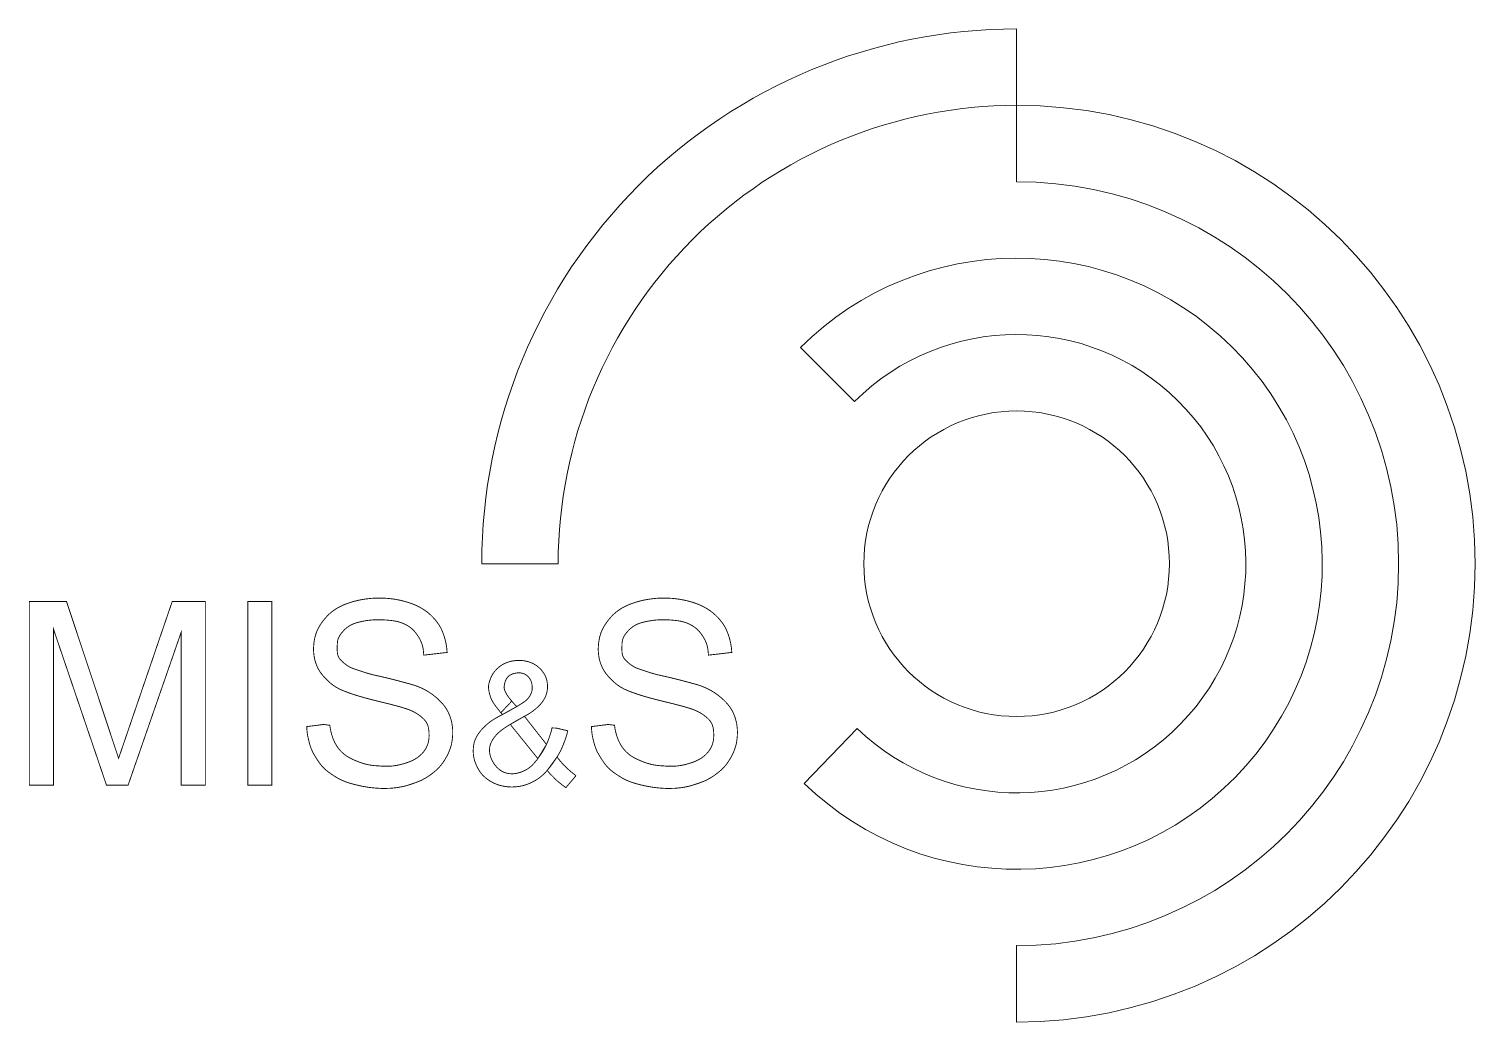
# Model space of a CAD drawing. Header units: millimetres. Extents: x -202 to 94, y -94 to 109.
import ezdxf

# ---------------------------------------------------------------- set-up
doc = ezdxf.new("R2010")
doc.units = ezdxf.units.MM
doc.linetypes.add('K5LT32770', pattern=[0])
doc.linetypes.add('K5LT32771', pattern=[0])
doc.layers.add('LOGO', color=1, linetype='Continuous', true_color=0xff0000)

msp = doc.modelspace()

# ---------------------------------------------------------------- linework, layer by layer
at = {"layer": 'LOGO', "color": 1, "linetype": 'K5LT32771', "lineweight": 18, "true_color": 0xff0000}
for points in [[(-93.75, 0, -0.414214), (0, 93.75), (0, 109.38, 0.414214), (-109.37, 0)], [(0, -78.12, 1), (0, 78.12), (0, 93.75, -1), (0, -93.75)], [(-43.44, -44.94, 2.385638), (-44.19, 44.19), (-33.15, 33.15, -2.385638), (-32.58, -33.7)]]:
    msp.add_lwpolyline(points, format="xyb", close=True, dxfattribs=at)
at = {"layer": 'LOGO', "color": 1, "linetype": 'K5LT32770', "true_color": 0xff0000, "const_width": 0.18}
for points in [[(-170.83, -13.97), (-181.7, -45.29), (-186.12, -45.29), (-196.97, -13.35), (-196.97, -45.29), (-201.89, -45.29), (-201.89, -7.71), (-194.3, -7.71), (-183.64, -39.8), (-172.67, -7.71), (-165.91, -7.71), (-165.91, -45.29), (-170.83, -45.29)], [(-157.21, -7.72), (-152.29, -7.72), (-152.29, -45.3), (-157.21, -45.3)], [(-121.24, -18.7), (-121.27, -18.35), (-121.3, -18.01), (-121.33, -17.67), (-121.38, -17.33), (-121.45, -16.99), (-121.54, -16.66), (-121.64, -16.33), (-121.77, -16.01), (-121.91, -15.7), (-122.06, -15.39), (-122.23, -15.09), (-122.42, -14.8), (-122.61, -14.51), (-122.82, -14.23), (-123.03, -13.97), (-123.26, -13.71), (-123.5, -13.46), (-123.76, -13.23), (-124.03, -13.02), (-124.31, -12.82), (-124.6, -12.64), (-124.91, -12.47), (-125.22, -12.32), (-125.54, -12.18), (-125.86, -12.06), (-126.19, -11.95), (-126.53, -11.86), (-126.86, -11.78), (-127.2, -11.72), (-127.54, -11.66), (-127.88, -11.62), (-128.22, -11.58), (-128.57, -11.55), (-128.91, -11.52), (-129.25, -11.5), (-129.6, -11.49), (-129.94, -11.47), (-130.28, -11.47), (-130.63, -11.47), (-130.97, -11.47), (-131.31, -11.48), (-131.66, -11.5), (-132, -11.53), (-132.34, -11.56), (-132.68, -11.6), (-133.02, -11.65), (-133.36, -11.71), (-133.7, -11.77), (-134.04, -11.84), (-134.37, -11.92), (-134.71, -12), (-135.04, -12.1), (-135.37, -12.21), (-135.69, -12.33), (-136, -12.47), (-136.3, -12.63), (-136.59, -12.81), (-136.87, -13.01), (-137.14, -13.23), (-137.4, -13.46), (-137.64, -13.71), (-137.87, -13.97), (-138.1, -14.24), (-138.3, -14.52), (-138.49, -14.81), (-138.65, -15.12), (-138.77, -15.44), (-138.85, -15.77), (-138.89, -16.11), (-138.92, -16.45), (-138.93, -16.8), (-138.94, -17.15), (-138.94, -17.49), (-138.93, -17.83), (-138.91, -18.18), (-138.85, -18.52), (-138.76, -18.85), (-138.62, -19.16), (-138.43, -19.45), (-138.2, -19.71), (-137.96, -19.96), (-137.7, -20.2), (-137.43, -20.42), (-137.16, -20.63), (-136.88, -20.83), (-136.59, -21.01), (-136.29, -21.18), (-135.98, -21.32), (-135.66, -21.45), (-135.34, -21.56), (-135.01, -21.67), (-134.68, -21.78), (-134.36, -21.89), (-134.03, -22), (-133.7, -22.11), (-133.38, -22.21), (-133.05, -22.32), (-132.72, -22.42), (-132.4, -22.51), (-132.06, -22.6), (-131.73, -22.69), (-131.4, -22.77), (-131.06, -22.84), (-130.73, -22.92), (-130.39, -22.99), (-130.05, -23.07), (-129.72, -23.14), (-129.39, -23.22), (-129.05, -23.3), (-128.72, -23.38), (-128.38, -23.46), (-128.05, -23.54), (-127.72, -23.63), (-127.38, -23.71), (-127.05, -23.8), (-126.72, -23.88), (-126.39, -23.97), (-126.05, -24.06), (-125.72, -24.15), (-125.39, -24.24), (-125.06, -24.33), (-124.73, -24.42), (-124.39, -24.51), (-124.06, -24.6), (-123.73, -24.69), (-123.41, -24.79), (-123.08, -24.9), (-122.75, -25.01), (-122.43, -25.13), (-122.11, -25.26), (-121.8, -25.4), (-121.48, -25.54), (-121.18, -25.69), (-120.87, -25.85), (-120.57, -26.02), (-120.28, -26.2), (-119.99, -26.39), (-119.71, -26.58), (-119.43, -26.78), (-119.16, -26.99), (-118.89, -27.21), (-118.62, -27.43), (-118.37, -27.66), (-118.11, -27.9), (-117.87, -28.14), (-117.63, -28.38), (-117.4, -28.64), (-117.18, -28.9), (-116.97, -29.18), (-116.77, -29.46), (-116.58, -29.75), (-116.41, -30.05), (-116.25, -30.35), (-116.11, -30.66), (-115.97, -30.98), (-115.85, -31.3), (-115.74, -31.63), (-115.65, -31.96), (-115.56, -32.29), (-115.49, -32.63), (-115.43, -32.97), (-115.39, -33.31), (-115.35, -33.65), (-115.33, -34), (-115.32, -34.34), (-115.32, -34.68), (-115.33, -35.03), (-115.35, -35.37), (-115.38, -35.72), (-115.42, -36.06), (-115.47, -36.4), (-115.53, -36.74), (-115.61, -37.07), (-115.7, -37.4), (-115.8, -37.73), (-115.92, -38.05), (-116.04, -38.37), (-116.18, -38.69), (-116.33, -39), (-116.48, -39.31), (-116.65, -39.61), (-116.82, -39.91), (-117, -40.2), (-117.19, -40.49), (-117.38, -40.77), (-117.59, -41.05), (-117.81, -41.32), (-118.03, -41.57), (-118.27, -41.82), (-118.51, -42.07), (-118.77, -42.3), (-119.03, -42.53), (-119.29, -42.74), (-119.56, -42.95), (-119.84, -43.16), (-120.12, -43.35), (-120.41, -43.55), (-120.7, -43.73), (-121, -43.91), (-121.3, -44.07), (-121.6, -44.23), (-121.91, -44.38), (-122.23, -44.52), (-122.55, -44.64), (-122.87, -44.76), (-123.19, -44.88), (-123.52, -44.99), (-123.84, -45.1), (-124.17, -45.21), (-124.5, -45.31), (-124.83, -45.41), (-125.16, -45.49), (-125.49, -45.57), (-125.83, -45.64), (-126.17, -45.7), (-126.51, -45.76), (-126.85, -45.81), (-127.19, -45.85), (-127.54, -45.89), (-127.88, -45.92), (-128.23, -45.94), (-128.58, -45.95), (-128.93, -45.96), (-129.27, -45.97), (-129.62, -45.96), (-129.97, -45.96), (-130.32, -45.94), (-130.67, -45.92), (-131.02, -45.9), (-131.37, -45.87), (-131.72, -45.83), (-132.06, -45.79), (-132.41, -45.75), (-132.76, -45.7), (-133.1, -45.64), (-133.44, -45.58), (-133.79, -45.52), (-134.13, -45.45), (-134.46, -45.38), (-134.8, -45.3), (-135.14, -45.22), (-135.47, -45.14), (-135.8, -45.05), (-136.13, -44.96), (-136.46, -44.86), (-136.79, -44.76), (-137.11, -44.64), (-137.44, -44.52), (-137.75, -44.39), (-138.07, -44.25), (-138.37, -44.1), (-138.68, -43.94), (-138.98, -43.77), (-139.27, -43.59), (-139.56, -43.41), (-139.85, -43.22), (-140.14, -43.03), (-140.42, -42.83), (-140.7, -42.63), (-140.98, -42.42), (-141.24, -42.21), (-141.5, -41.98), (-141.74, -41.74), (-141.98, -41.49), (-142.2, -41.23), (-142.41, -40.96), (-142.62, -40.68), (-142.81, -40.4), (-143, -40.11), (-143.19, -39.82), (-143.37, -39.52), (-143.55, -39.23), (-143.73, -38.93), (-143.89, -38.63), (-144.04, -38.32), (-144.18, -38.01), (-144.31, -37.69), (-144.42, -37.37), (-144.53, -37.04), (-144.62, -36.71), (-144.71, -36.37), (-144.79, -36.04), (-144.87, -35.71), (-144.94, -35.37), (-145.01, -35.03), (-145.06, -34.69), (-145.1, -34.35), (-145.13, -34.01), (-145.15, -33.67), (-145.17, -33.32), (-141.73, -32.88), (-140.44, -33.04), (-140.4, -33.39), (-140.35, -33.72), (-140.28, -34.06), (-140.21, -34.4), (-140.13, -34.73), (-140.03, -35.06), (-139.92, -35.39), (-139.81, -35.71), (-139.68, -36.03), (-139.54, -36.35), (-139.39, -36.65), (-139.22, -36.96), (-139.05, -37.25), (-138.86, -37.54), (-138.65, -37.82), (-138.43, -38.08), (-138.2, -38.34), (-137.96, -38.58), (-137.7, -38.81), (-137.43, -39.03), (-137.16, -39.24), (-136.87, -39.43), (-136.58, -39.6), (-136.28, -39.77), (-135.97, -39.92), (-135.66, -40.07), (-135.34, -40.21), (-135.02, -40.34), (-134.7, -40.47), (-134.38, -40.6), (-134.06, -40.71), (-133.73, -40.82), (-133.4, -40.92), (-133.07, -41.01), (-132.74, -41.09), (-132.4, -41.15), (-132.06, -41.21), (-131.72, -41.25), (-131.38, -41.29), (-131.04, -41.32), (-130.69, -41.34), (-130.35, -41.36), (-130, -41.39), (-129.66, -41.4), (-129.31, -41.42), (-128.97, -41.43), (-128.63, -41.43), (-128.28, -41.42), (-127.94, -41.4), (-127.6, -41.37), (-127.26, -41.32), (-126.92, -41.27), (-126.58, -41.21), (-126.25, -41.14), (-125.91, -41.06), (-125.58, -40.97), (-125.24, -40.88), (-124.91, -40.77), (-124.59, -40.67), (-124.26, -40.55), (-123.94, -40.42), (-123.63, -40.28), (-123.32, -40.12), (-123.02, -39.96), (-122.73, -39.78), (-122.44, -39.58), (-122.17, -39.37), (-121.91, -39.15), (-121.66, -38.91), (-121.42, -38.65), (-121.2, -38.38), (-121, -38.1), (-120.82, -37.81), (-120.66, -37.5), (-120.52, -37.18), (-120.4, -36.86), (-120.31, -36.53), (-120.24, -36.2), (-120.19, -35.86), (-120.16, -35.51), (-120.15, -35.17), (-120.16, -34.82), (-120.17, -34.47), (-120.2, -34.12), (-120.24, -33.77), (-120.31, -33.43), (-120.41, -33.1), (-120.53, -32.78), (-120.69, -32.48), (-120.88, -32.2), (-121.1, -31.93), (-121.34, -31.68), (-121.6, -31.45), (-121.86, -31.23), (-122.14, -31.01), (-122.42, -30.82), (-122.71, -30.63), (-123.01, -30.45), (-123.31, -30.29), (-123.62, -30.14), (-123.93, -30), (-124.25, -29.87), (-124.57, -29.75), (-124.89, -29.64), (-125.22, -29.54), (-125.55, -29.44), (-125.88, -29.34), (-126.21, -29.24), (-126.55, -29.15), (-126.88, -29.06), (-127.21, -28.97), (-127.54, -28.88), (-127.88, -28.8), (-128.21, -28.71), (-128.54, -28.63), (-128.88, -28.55), (-129.21, -28.46), (-129.55, -28.38), (-129.88, -28.3), (-130.21, -28.22), (-130.55, -28.14), (-130.88, -28.05), (-131.21, -27.97), (-131.55, -27.89), (-131.88, -27.8), (-132.21, -27.72), (-132.54, -27.63), (-132.87, -27.54), (-133.2, -27.46), (-133.53, -27.36), (-133.86, -27.27), (-134.19, -27.17), (-134.52, -27.08), (-134.85, -26.98), (-135.18, -26.87), (-135.5, -26.77), (-135.83, -26.66), (-136.16, -26.55), (-136.48, -26.44), (-136.8, -26.32), (-137.13, -26.2), (-137.45, -26.08), (-137.77, -25.95), (-138.09, -25.81), (-138.4, -25.67), (-138.71, -25.51), (-139.01, -25.35), (-139.3, -25.17), (-139.59, -24.98), (-139.86, -24.78), (-140.14, -24.57), (-140.4, -24.35), (-140.66, -24.12), (-140.91, -23.89), (-141.16, -23.64), (-141.4, -23.4), (-141.63, -23.14), (-141.86, -22.88), (-142.08, -22.61), (-142.28, -22.34), (-142.48, -22.06), (-142.66, -21.77), (-142.83, -21.47), (-142.98, -21.16), (-143.12, -20.84), (-143.25, -20.52), (-143.36, -20.2), (-143.46, -19.87), (-143.54, -19.53), (-143.62, -19.19), (-143.67, -18.86), (-143.72, -18.51), (-143.75, -18.17), (-143.77, -17.83), (-143.77, -17.48), (-143.77, -17.14), (-143.75, -16.8), (-143.72, -16.45), (-143.68, -16.11), (-143.63, -15.77), (-143.57, -15.43), (-143.5, -15.1), (-143.41, -14.76), (-143.32, -14.43), (-143.2, -14.1), (-143.08, -13.78), (-142.94, -13.47), (-142.78, -13.16), (-142.62, -12.86), (-142.44, -12.57), (-142.25, -12.28), (-142.05, -12), (-141.85, -11.72), (-141.63, -11.45), (-141.42, -11.19), (-141.19, -10.93), (-140.96, -10.68), (-140.71, -10.43), (-140.46, -10.2), (-140.2, -9.97), (-139.93, -9.76), (-139.65, -9.55), (-139.37, -9.36), (-139.08, -9.17), (-138.78, -9), (-138.48, -8.83), (-138.18, -8.68), (-137.87, -8.53), (-137.55, -8.4), (-137.23, -8.27), (-136.91, -8.15), (-136.58, -8.04), (-136.26, -7.93), (-135.93, -7.83), (-135.6, -7.73), (-135.27, -7.64), (-134.93, -7.56), (-134.59, -7.48), (-134.26, -7.41), (-133.92, -7.35), (-133.57, -7.29), (-133.23, -7.24), (-132.89, -7.19), (-132.54, -7.15), (-132.19, -7.11), (-131.85, -7.08), (-131.5, -7.06), (-131.15, -7.04), (-130.8, -7.03), (-130.45, -7.03), (-130.1, -7.03), (-129.75, -7.04), (-129.4, -7.05), (-129.06, -7.07), (-128.71, -7.09), (-128.36, -7.12), (-128.01, -7.16), (-127.67, -7.2), (-127.32, -7.25), (-126.98, -7.3), (-126.64, -7.37), (-126.3, -7.43), (-125.96, -7.5), (-125.62, -7.58), (-125.29, -7.67), (-124.96, -7.76), (-124.63, -7.85), (-124.3, -7.96), (-123.97, -8.07), (-123.65, -8.18), (-123.33, -8.31), (-123.01, -8.44), (-122.7, -8.58), (-122.39, -8.73), (-122.08, -8.89), (-121.78, -9.06), (-121.49, -9.23), (-121.2, -9.42), (-120.91, -9.61), (-120.63, -9.82), (-120.36, -10.03), (-120.1, -10.25), (-119.84, -10.48), (-119.6, -10.72), (-119.35, -10.97), (-119.12, -11.22), (-118.89, -11.48), (-118.68, -11.75), (-118.47, -12.02), (-118.27, -12.3), (-118.08, -12.59), (-117.9, -12.89), (-117.74, -13.19), (-117.59, -13.5), (-117.44, -13.81), (-117.32, -14.13), (-117.2, -14.45), (-117.09, -14.78), (-116.99, -15.11), (-116.89, -15.44), (-116.81, -15.77), (-116.73, -16.11), (-116.67, -16.44), (-116.61, -16.78), (-116.56, -17.12), (-116.52, -17.46), (-116.49, -17.81), (-116.46, -18.15)], [(-63.03, -18.7), (-63.05, -18.35), (-63.08, -18.01), (-63.11, -17.67), (-63.17, -17.33), (-63.23, -16.99), (-63.32, -16.66), (-63.42, -16.33), (-63.55, -16.01), (-63.69, -15.7), (-63.84, -15.39), (-64.02, -15.09), (-64.2, -14.8), (-64.39, -14.51), (-64.6, -14.23), (-64.81, -13.97), (-65.04, -13.71), (-65.28, -13.46), (-65.54, -13.23), (-65.81, -13.02), (-66.09, -12.82), (-66.38, -12.64), (-66.69, -12.47), (-67, -12.32), (-67.32, -12.18), (-67.64, -12.06), (-67.98, -11.95), (-68.31, -11.86), (-68.64, -11.78), (-68.98, -11.72), (-69.32, -11.66), (-69.66, -11.62), (-70, -11.58), (-70.35, -11.55), (-70.69, -11.52), (-71.03, -11.5), (-71.38, -11.49), (-71.72, -11.47), (-72.07, -11.47), (-72.41, -11.47), (-72.75, -11.47), (-73.1, -11.48), (-73.44, -11.5), (-73.78, -11.53), (-74.12, -11.56), (-74.46, -11.6), (-74.8, -11.65), (-75.14, -11.71), (-75.48, -11.77), (-75.82, -11.84), (-76.15, -11.92), (-76.49, -12), (-76.82, -12.1), (-77.15, -12.21), (-77.47, -12.33), (-77.78, -12.47), (-78.08, -12.63), (-78.38, -12.81), (-78.65, -13.01), (-78.92, -13.23), (-79.18, -13.46), (-79.42, -13.71), (-79.66, -13.97), (-79.88, -14.24), (-80.09, -14.52), (-80.27, -14.81), (-80.43, -15.12), (-80.55, -15.44), (-80.63, -15.77), (-80.68, -16.11), (-80.7, -16.45), (-80.71, -16.8), (-80.72, -17.15), (-80.72, -17.49), (-80.71, -17.83), (-80.69, -18.18), (-80.63, -18.52), (-80.54, -18.85), (-80.4, -19.16), (-80.21, -19.45), (-79.98, -19.71), (-79.74, -19.96), (-79.48, -20.2), (-79.22, -20.42), (-78.94, -20.63), (-78.66, -20.83), (-78.37, -21.01), (-78.07, -21.18), (-77.76, -21.32), (-77.45, -21.45), (-77.12, -21.56), (-76.79, -21.67), (-76.46, -21.78), (-76.14, -21.89), (-75.81, -22), (-75.49, -22.11), (-75.16, -22.21), (-74.83, -22.32), (-74.51, -22.42), (-74.18, -22.51), (-73.85, -22.6), (-73.51, -22.69), (-73.18, -22.77), (-72.84, -22.84), (-72.51, -22.92), (-72.17, -22.99), (-71.84, -23.07), (-71.5, -23.14), (-71.17, -23.22), (-70.83, -23.3), (-70.5, -23.38), (-70.16, -23.46), (-69.83, -23.54), (-69.5, -23.63), (-69.16, -23.71), (-68.83, -23.8), (-68.5, -23.88), (-68.17, -23.97), (-67.84, -24.06), (-67.5, -24.15), (-67.17, -24.24), (-66.84, -24.33), (-66.51, -24.42), (-66.18, -24.51), (-65.84, -24.6), (-65.52, -24.69), (-65.19, -24.79), (-64.86, -24.9), (-64.53, -25.01), (-64.21, -25.13), (-63.89, -25.26), (-63.58, -25.4), (-63.26, -25.54), (-62.96, -25.69), (-62.65, -25.85), (-62.35, -26.02), (-62.06, -26.2), (-61.77, -26.39), (-61.49, -26.58), (-61.21, -26.78), (-60.94, -26.99), (-60.67, -27.21), (-60.41, -27.43), (-60.15, -27.66), (-59.89, -27.9), (-59.65, -28.14), (-59.41, -28.38), (-59.18, -28.64), (-58.96, -28.9), (-58.75, -29.18), (-58.55, -29.46), (-58.37, -29.75), (-58.19, -30.05), (-58.03, -30.35), (-57.89, -30.66), (-57.75, -30.98), (-57.63, -31.3), (-57.52, -31.63), (-57.43, -31.96), (-57.34, -32.29), (-57.27, -32.63), (-57.21, -32.97), (-57.17, -33.31), (-57.13, -33.65), (-57.11, -34), (-57.1, -34.34), (-57.1, -34.68), (-57.11, -35.03), (-57.13, -35.37), (-57.16, -35.72), (-57.2, -36.06), (-57.25, -36.4), (-57.31, -36.74), (-57.39, -37.07), (-57.48, -37.4), (-57.58, -37.73), (-57.7, -38.05), (-57.82, -38.37), (-57.96, -38.69), (-58.11, -39), (-58.26, -39.31), (-58.43, -39.61), (-58.6, -39.91), (-58.78, -40.2), (-58.97, -40.49), (-59.16, -40.77), (-59.37, -41.05), (-59.59, -41.32), (-59.81, -41.57), (-60.05, -41.82), (-60.3, -42.07), (-60.55, -42.3), (-60.81, -42.53), (-61.07, -42.74), (-61.35, -42.95), (-61.62, -43.16), (-61.9, -43.35), (-62.19, -43.55), (-62.48, -43.73), (-62.78, -43.91), (-63.08, -44.07), (-63.38, -44.23), (-63.69, -44.38), (-64.01, -44.52), (-64.33, -44.64), (-64.65, -44.76), (-64.97, -44.88), (-65.3, -44.99), (-65.62, -45.1), (-65.95, -45.21), (-66.28, -45.31), (-66.61, -45.41), (-66.94, -45.49), (-67.27, -45.57), (-67.61, -45.64), (-67.95, -45.7), (-68.29, -45.76), (-68.63, -45.81), (-68.98, -45.85), (-69.32, -45.89), (-69.67, -45.92), (-70.01, -45.94), (-70.36, -45.95), (-70.71, -45.96), (-71.06, -45.97), (-71.4, -45.96), (-71.75, -45.96), (-72.1, -45.94), (-72.45, -45.92), (-72.8, -45.9), (-73.15, -45.87), (-73.5, -45.83), (-73.84, -45.79), (-74.19, -45.75), (-74.54, -45.7), (-74.88, -45.64), (-75.22, -45.58), (-75.57, -45.52), (-75.91, -45.45), (-76.25, -45.38), (-76.58, -45.3), (-76.92, -45.22), (-77.25, -45.14), (-77.58, -45.05), (-77.91, -44.96), (-78.24, -44.86), (-78.57, -44.76), (-78.9, -44.64), (-79.22, -44.52), (-79.54, -44.39), (-79.85, -44.25), (-80.16, -44.1), (-80.46, -43.94), (-80.76, -43.77), (-81.05, -43.59), (-81.34, -43.41), (-81.63, -43.22), (-81.92, -43.03), (-82.21, -42.83), (-82.49, -42.63), (-82.76, -42.42), (-83.02, -42.21), (-83.28, -41.98), (-83.53, -41.74), (-83.76, -41.49), (-83.98, -41.23), (-84.19, -40.96), (-84.4, -40.68), (-84.59, -40.4), (-84.78, -40.11), (-84.97, -39.82), (-85.15, -39.52), (-85.33, -39.23), (-85.51, -38.93), (-85.67, -38.63), (-85.83, -38.32), (-85.96, -38.01), (-86.09, -37.69), (-86.2, -37.37), (-86.31, -37.04), (-86.4, -36.71), (-86.49, -36.37), (-86.58, -36.04), (-86.65, -35.71), (-86.73, -35.37), (-86.79, -35.03), (-86.84, -34.69), (-86.88, -34.35), (-86.91, -34.01), (-86.94, -33.67), (-86.95, -33.32), (-83.52, -32.88), (-82.23, -33.04), (-82.18, -33.39), (-82.13, -33.72), (-82.07, -34.06), (-81.99, -34.4), (-81.91, -34.73), (-81.81, -35.06), (-81.71, -35.39), (-81.59, -35.71), (-81.46, -36.03), (-81.32, -36.35), (-81.17, -36.65), (-81.01, -36.96), (-80.83, -37.25), (-80.64, -37.54), (-80.43, -37.82), (-80.21, -38.08), (-79.98, -38.34), (-79.74, -38.58), (-79.48, -38.81), (-79.21, -39.03), (-78.94, -39.24), (-78.65, -39.43), (-78.36, -39.6), (-78.06, -39.77), (-77.75, -39.92), (-77.44, -40.07), (-77.12, -40.21), (-76.8, -40.34), (-76.48, -40.47), (-76.16, -40.6), (-75.84, -40.71), (-75.51, -40.82), (-75.18, -40.92), (-74.85, -41.01), (-74.52, -41.09), (-74.18, -41.15), (-73.84, -41.21), (-73.5, -41.25), (-73.16, -41.29), (-72.82, -41.32), (-72.47, -41.34), (-72.13, -41.36), (-71.78, -41.39), (-71.44, -41.4), (-71.1, -41.42), (-70.75, -41.43), (-70.41, -41.43), (-70.07, -41.42), (-69.72, -41.4), (-69.38, -41.37), (-69.04, -41.32), (-68.7, -41.27), (-68.37, -41.21), (-68.03, -41.14), (-67.69, -41.06), (-67.36, -40.97), (-67.03, -40.88), (-66.7, -40.77), (-66.37, -40.67), (-66.04, -40.55), (-65.72, -40.42), (-65.41, -40.28), (-65.1, -40.12), (-64.8, -39.96), (-64.51, -39.78), (-64.22, -39.58), (-63.95, -39.37), (-63.69, -39.15), (-63.44, -38.91), (-63.2, -38.65), (-62.99, -38.38), (-62.79, -38.1), (-62.6, -37.81), (-62.44, -37.5), (-62.3, -37.18), (-62.18, -36.86), (-62.09, -36.53), (-62.02, -36.2), (-61.97, -35.86), (-61.95, -35.51), (-61.93, -35.17), (-61.94, -34.82), (-61.95, -34.47), (-61.98, -34.12), (-62.03, -33.77), (-62.09, -33.43), (-62.19, -33.1), (-62.31, -32.78), (-62.47, -32.48), (-62.66, -32.2), (-62.88, -31.93), (-63.12, -31.68), (-63.38, -31.45), (-63.65, -31.23), (-63.92, -31.01), (-64.2, -30.82), (-64.49, -30.63), (-64.79, -30.45), (-65.09, -30.29), (-65.4, -30.14), (-65.71, -30), (-66.03, -29.87), (-66.35, -29.75), (-66.68, -29.64), (-67, -29.54), (-67.33, -29.44), (-67.66, -29.34), (-68, -29.24), (-68.33, -29.15), (-68.66, -29.06), (-68.99, -28.97), (-69.33, -28.88), (-69.66, -28.8), (-69.99, -28.71), (-70.33, -28.63), (-70.66, -28.55), (-70.99, -28.46), (-71.33, -28.38), (-71.66, -28.3), (-71.99, -28.22), (-72.33, -28.14), (-72.66, -28.05), (-72.99, -27.97), (-73.33, -27.89), (-73.66, -27.8), (-73.99, -27.72), (-74.32, -27.63), (-74.65, -27.54), (-74.99, -27.46), (-75.32, -27.36), (-75.65, -27.27), (-75.98, -27.17), (-76.3, -27.08), (-76.63, -26.98), (-76.96, -26.87), (-77.29, -26.77), (-77.61, -26.66), (-77.94, -26.55), (-78.26, -26.44), (-78.59, -26.32), (-78.91, -26.2), (-79.23, -26.08), (-79.55, -25.95), (-79.87, -25.81), (-80.18, -25.67), (-80.49, -25.51), (-80.79, -25.35), (-81.08, -25.17), (-81.37, -24.98), (-81.65, -24.78), (-81.92, -24.57), (-82.18, -24.35), (-82.44, -24.12), (-82.69, -23.89), (-82.94, -23.64), (-83.18, -23.4), (-83.42, -23.14), (-83.64, -22.88), (-83.86, -22.61), (-84.07, -22.34), (-84.26, -22.06), (-84.44, -21.77), (-84.61, -21.47), (-84.76, -21.16), (-84.9, -20.84), (-85.03, -20.52), (-85.14, -20.2), (-85.24, -19.87), (-85.33, -19.53), (-85.4, -19.19), (-85.45, -18.86), (-85.5, -18.51), (-85.53, -18.17), (-85.55, -17.83), (-85.56, -17.48), (-85.55, -17.14), (-85.53, -16.8), (-85.5, -16.45), (-85.46, -16.11), (-85.41, -15.77), (-85.35, -15.43), (-85.28, -15.1), (-85.2, -14.76), (-85.1, -14.43), (-84.99, -14.1), (-84.86, -13.78), (-84.72, -13.47), (-84.57, -13.16), (-84.4, -12.86), (-84.22, -12.57), (-84.03, -12.28), (-83.83, -12), (-83.63, -11.72), (-83.42, -11.45), (-83.2, -11.19), (-82.97, -10.93), (-82.74, -10.68), (-82.49, -10.43), (-82.24, -10.2), (-81.98, -9.97), (-81.71, -9.76), (-81.44, -9.55), (-81.15, -9.36), (-80.86, -9.17), (-80.57, -9), (-80.26, -8.83), (-79.96, -8.68), (-79.65, -8.53), (-79.33, -8.4), (-79.01, -8.27), (-78.69, -8.15), (-78.37, -8.04), (-78.04, -7.93), (-77.71, -7.83), (-77.38, -7.73), (-77.05, -7.64), (-76.71, -7.56), (-76.38, -7.48), (-76.04, -7.41), (-75.7, -7.35), (-75.36, -7.29), (-75.01, -7.24), (-74.67, -7.19), (-74.32, -7.15), (-73.98, -7.11), (-73.63, -7.08), (-73.28, -7.06), (-72.93, -7.04), (-72.58, -7.03), (-72.23, -7.03), (-71.88, -7.03), (-71.53, -7.04), (-71.19, -7.05), (-70.84, -7.07), (-70.49, -7.09), (-70.14, -7.12), (-69.79, -7.16), (-69.45, -7.2), (-69.1, -7.25), (-68.76, -7.3), (-68.42, -7.37), (-68.08, -7.43), (-67.74, -7.5), (-67.4, -7.58), (-67.07, -7.67), (-66.74, -7.76), (-66.41, -7.85), (-66.08, -7.96), (-65.75, -8.07), (-65.43, -8.18), (-65.11, -8.31), (-64.79, -8.44), (-64.48, -8.58), (-64.17, -8.73), (-63.86, -8.89), (-63.56, -9.06), (-63.27, -9.23), (-62.98, -9.42), (-62.69, -9.61), (-62.42, -9.82), (-62.15, -10.03), (-61.88, -10.25), (-61.63, -10.48), (-61.38, -10.72), (-61.14, -10.97), (-60.9, -11.22), (-60.68, -11.48), (-60.46, -11.75), (-60.25, -12.02), (-60.05, -12.3), (-59.86, -12.59), (-59.68, -12.89), (-59.52, -13.19), (-59.37, -13.5), (-59.23, -13.81), (-59.1, -14.13), (-58.98, -14.45), (-58.87, -14.78), (-58.77, -15.11), (-58.67, -15.44), (-58.59, -15.77), (-58.51, -16.11), (-58.45, -16.44), (-58.39, -16.78), (-58.34, -17.12), (-58.3, -17.46), (-58.27, -17.81), (-58.24, -18.15)], [(-105.47, -30.48), (-103.5, -28.38), (-103.24, -28.1), (-103.5, -27.79), (-103.64, -27.62), (-103.78, -27.44), (-103.92, -27.27), (-104.04, -27.09), (-104.17, -26.91), (-104.28, -26.72), (-104.39, -26.53), (-104.49, -26.33), (-104.59, -26.13), (-104.67, -25.92), (-104.74, -25.71), (-104.78, -25.49), (-104.79, -25.28), (-104.78, -25.05), (-104.76, -24.83), (-104.72, -24.61), (-104.67, -24.4), (-104.61, -24.18), (-104.54, -23.98), (-104.45, -23.77), (-104.35, -23.58), (-104.23, -23.39), (-104.1, -23.21), (-103.94, -23.05), (-103.77, -22.91), (-103.59, -22.78), (-103.4, -22.68), (-103.19, -22.59), (-102.99, -22.51), (-102.77, -22.45), (-102.56, -22.41), (-102.34, -22.37), (-102.12, -22.34), (-101.9, -22.32), (-101.68, -22.32), (-101.46, -22.34), (-101.24, -22.38), (-101.02, -22.43), (-100.81, -22.5), (-100.6, -22.59), (-100.41, -22.69), (-100.22, -22.82), (-100.05, -22.95), (-99.89, -23.1), (-99.74, -23.27), (-99.6, -23.44), (-99.48, -23.63), (-99.37, -23.83), (-99.29, -24.03), (-99.21, -24.24), (-99.16, -24.45), (-99.12, -24.67), (-99.09, -24.89), (-99.06, -25.11), (-99.05, -25.33), (-99.05, -25.55), (-99.07, -25.77), (-99.11, -25.99), (-99.17, -26.2), (-99.24, -26.41), (-99.32, -26.62), (-99.42, -26.82), (-99.53, -27.01), (-99.65, -27.2), (-99.78, -27.38), (-99.92, -27.56), (-100.07, -27.72), (-100.22, -27.88), (-100.39, -28.02), (-100.56, -28.16), (-100.74, -28.29), (-100.92, -28.41), (-101.11, -28.53), (-101.3, -28.65), (-101.48, -28.76), (-101.67, -28.88), (-101.86, -29), (-102.05, -29.11), (-102.24, -29.23), (-102.43, -29.34), (-102.62, -29.44), (-102.81, -29.55), (-103, -29.66), (-103.2, -29.77), (-103.39, -29.88), (-103.58, -29.99), (-103.77, -30.1), (-103.97, -30.2), (-104.16, -30.31), (-104.35, -30.42), (-104.55, -30.52), (-104.74, -30.63), (-104.93, -30.73), (-105.13, -30.84), (-105.32, -30.94), (-105.52, -31.05), (-105.71, -31.15), (-105.91, -31.25), (-106.1, -31.36), (-106.3, -31.47), (-106.49, -31.57), (-106.68, -31.69), (-106.87, -31.8), (-107.06, -31.92), (-107.24, -32.04), (-107.42, -32.16), (-107.6, -32.29), (-107.78, -32.42), (-107.95, -32.56), (-108.12, -32.7), (-108.29, -32.84), (-108.46, -32.99), (-108.62, -33.14), (-108.78, -33.29), (-108.94, -33.44), (-109.09, -33.6), (-109.24, -33.76), (-109.39, -33.93), (-109.54, -34.09), (-109.68, -34.26), (-109.81, -34.44), (-109.95, -34.62), (-110.07, -34.8), (-110.2, -34.98), (-110.31, -35.17), (-110.42, -35.36), (-110.53, -35.56), (-110.62, -35.76), (-110.71, -35.96), (-110.79, -36.17), (-110.86, -36.38), (-110.92, -36.59), (-110.97, -36.8), (-111.01, -37.02), (-111.05, -37.24), (-111.07, -37.46), (-111.1, -37.68), (-111.11, -37.9), (-111.12, -38.13), (-111.12, -38.35), (-111.12, -38.57), (-111.1, -38.79), (-111.09, -39.01), (-111.06, -39.23), (-111.03, -39.45), (-110.99, -39.67), (-110.95, -39.88), (-110.89, -40.1), (-110.83, -40.31), (-110.76, -40.52), (-110.68, -40.73), (-110.6, -40.93), (-110.52, -41.14), (-110.42, -41.34), (-110.33, -41.54), (-110.23, -41.74), (-110.12, -41.93), (-110.01, -42.12), (-109.9, -42.31), (-109.78, -42.5), (-109.65, -42.68), (-109.52, -42.85), (-109.38, -43.02), (-109.23, -43.19), (-109.08, -43.35), (-108.92, -43.5), (-108.76, -43.65), (-108.59, -43.8), (-108.42, -43.94), (-108.24, -44.07), (-108.06, -44.2), (-107.88, -44.32), (-107.69, -44.44), (-107.5, -44.55), (-107.31, -44.66), (-107.12, -44.77), (-106.92, -44.87), (-106.72, -44.96), (-106.51, -45.04), (-106.31, -45.12), (-106.1, -45.2), (-105.89, -45.27), (-105.68, -45.33), (-105.46, -45.39), (-105.25, -45.44), (-105.03, -45.48), (-104.81, -45.52), (-104.59, -45.56), (-104.37, -45.59), (-104.14, -45.62), (-103.92, -45.64), (-103.7, -45.65), (-103.47, -45.66), (-103.25, -45.66), (-103.02, -45.66), (-102.8, -45.65), (-102.57, -45.64), (-102.35, -45.62), (-102.13, -45.6), (-101.9, -45.57), (-101.68, -45.54), (-101.46, -45.5), (-101.25, -45.46), (-101.03, -45.41), (-100.81, -45.35), (-100.6, -45.29), (-100.39, -45.23), (-100.18, -45.15), (-99.97, -45.08), (-99.77, -45), (-99.56, -44.91), (-99.36, -44.82), (-99.16, -44.73), (-98.97, -44.63), (-98.77, -44.52), (-98.58, -44.42), (-98.39, -44.31), (-98.2, -44.19), (-98.01, -44.07), (-97.83, -43.95), (-97.65, -43.82), (-97.47, -43.69), (-97.3, -43.55), (-97.13, -43.41), (-96.96, -43.26), (-96.8, -43.11), (-96.64, -42.96), (-96.49, -42.8), (-96.33, -42.64), (-96.18, -42.48), (-96.04, -42.31), (-95.89, -42.15), (-95.75, -41.98), (-95.61, -41.81), (-95.47, -41.64), (-95.33, -41.46), (-95.2, -41.29), (-95.06, -41.11), (-94.93, -40.93), (-94.8, -40.76), (-94.68, -40.58), (-94.55, -40.39), (-94.43, -40.21), (-94.3, -40.03), (-94.18, -39.84), (-94.06, -39.65), (-93.95, -39.47), (-93.83, -39.28), (-93.72, -39.09), (-93.61, -38.9), (-93.5, -38.71), (-93.39, -38.51), (-93.29, -38.32), (-93.19, -38.12), (-93.1, -37.92), (-93.01, -37.72), (-92.92, -37.52), (-92.83, -37.31), (-92.75, -37.11), (-92.67, -36.9), (-92.59, -36.7), (-92.51, -36.49), (-92.43, -36.29), (-92.35, -36.08), (-92.28, -35.87), (-92.2, -35.66), (-92.14, -35.45), (-92.07, -35.24), (-92.01, -35.03), (-91.96, -34.82), (-91.9, -34.6), (-91.85, -34.39), (-91.8, -34.17), (-94.08, -33.63), (-95.02, -33.58), (-95.06, -33.79), (-95.11, -34.01), (-95.16, -34.22), (-95.22, -34.44), (-95.28, -34.65), (-95.35, -34.86), (-95.42, -35.07), (-95.49, -35.28), (-95.56, -35.49), (-95.63, -35.7), (-95.71, -35.91), (-95.78, -36.11), (-95.87, -36.32), (-95.95, -36.52), (-96.04, -36.72), (-96.13, -36.93), (-96.22, -37.13), (-96.32, -37.32), (-96.42, -37.52), (-96.52, -37.71), (-96.63, -37.91), (-96.74, -38.1), (-96.85, -38.29), (-96.96, -38.48), (-97.08, -38.66), (-97.2, -38.85), (-97.32, -39.03), (-97.45, -39.22), (-97.58, -39.4), (-97.71, -39.58), (-97.84, -39.76), (-97.97, -39.94), (-98.11, -40.12), (-98.24, -40.29), (-98.38, -40.46), (-98.52, -40.63), (-98.67, -40.8), (-98.82, -40.96), (-98.97, -41.12), (-99.13, -41.28), (-99.29, -41.43), (-99.46, -41.57), (-99.63, -41.71), (-99.81, -41.84), (-99.99, -41.96), (-100.18, -42.08), (-100.37, -42.19), (-100.57, -42.29), (-100.77, -42.39), (-100.97, -42.48), (-101.18, -42.56), (-101.39, -42.64), (-101.6, -42.71), (-101.82, -42.77), (-102.03, -42.82), (-102.25, -42.87), (-102.47, -42.91), (-102.69, -42.94), (-102.91, -42.96), (-103.13, -42.97), (-103.35, -42.96), (-103.57, -42.95), (-103.79, -42.93), (-104.01, -42.89), (-104.23, -42.85), (-104.45, -42.79), (-104.66, -42.72), (-104.86, -42.64), (-105.07, -42.55), (-105.26, -42.45), (-105.45, -42.33), (-105.63, -42.21), (-105.81, -42.08), (-105.98, -41.93), (-106.14, -41.78), (-106.3, -41.63), (-106.45, -41.46), (-106.59, -41.28), (-106.73, -41.1), (-106.86, -40.92), (-106.99, -40.72), (-107.1, -40.53), (-107.21, -40.32), (-107.32, -40.12), (-107.41, -39.9), (-107.49, -39.69), (-107.57, -39.47), (-107.64, -39.25), (-107.69, -39.03), (-107.73, -38.81), (-107.77, -38.59), (-107.79, -38.37), (-107.8, -38.15), (-107.79, -37.92), (-107.77, -37.7), (-107.74, -37.49), (-107.7, -37.27), (-107.64, -37.06), (-107.57, -36.85), (-107.49, -36.64), (-107.39, -36.44), (-107.29, -36.24), (-107.18, -36.05), (-107.06, -35.86), (-106.93, -35.67), (-106.8, -35.49), (-106.66, -35.32), (-106.52, -35.15), (-106.37, -34.99), (-106.22, -34.83), (-106.06, -34.67), (-105.9, -34.52), (-105.73, -34.38), (-105.56, -34.23), (-105.39, -34.1), (-105.22, -33.96), (-105.04, -33.83), (-104.86, -33.7), (-104.68, -33.58), (-104.49, -33.45), (-104.31, -33.33), (-104.12, -33.22), (-103.94, -33.1), (-103.75, -32.98), (-103.56, -32.87), (-103.37, -32.76), (-103.18, -32.64), (-102.99, -32.53), (-102.8, -32.42), (-102.61, -32.31), (-102.42, -32.2), (-102.22, -32.09), (-102.03, -31.98), (-101.84, -31.87), (-101.65, -31.76), (-101.45, -31.66), (-101.26, -31.55), (-101.07, -31.44), (-100.88, -31.33), (-100.68, -31.23), (-100.49, -31.12), (-100.29, -31.02), (-100.1, -30.91), (-99.91, -30.8), (-99.72, -30.68), (-99.54, -30.57), (-99.35, -30.44), (-99.17, -30.32), (-98.99, -30.19), (-98.81, -30.06), (-98.64, -29.92), (-98.46, -29.79), (-98.29, -29.65), (-98.13, -29.5), (-97.96, -29.35), (-97.8, -29.2), (-97.65, -29.05), (-97.49, -28.89), (-97.35, -28.72), (-97.2, -28.55), (-97.07, -28.37), (-96.93, -28.2), (-96.81, -28.01), (-96.69, -27.82), (-96.58, -27.63), (-96.48, -27.44), (-96.38, -27.24), (-96.3, -27.03), (-96.22, -26.83), (-96.15, -26.62), (-96.09, -26.4), (-96.04, -26.19), (-96, -25.97), (-95.96, -25.75), (-95.94, -25.53), (-95.93, -25.31), (-95.92, -25.09), (-95.93, -24.87), (-95.95, -24.65), (-95.97, -24.43), (-96.01, -24.21), (-96.05, -23.99), (-96.1, -23.78), (-96.16, -23.56), (-96.23, -23.35), (-96.31, -23.15), (-96.4, -22.95), (-96.5, -22.75), (-96.61, -22.56), (-96.72, -22.37), (-96.85, -22.18), (-96.98, -22.01), (-97.12, -21.83), (-97.26, -21.66), (-97.42, -21.5), (-97.58, -21.35), (-97.74, -21.2), (-97.91, -21.06), (-98.08, -20.92), (-98.26, -20.79), (-98.45, -20.67), (-98.64, -20.56), (-98.83, -20.45), (-99.03, -20.36), (-99.23, -20.27), (-99.44, -20.18), (-99.65, -20.11), (-99.86, -20.05), (-100.07, -19.99), (-100.29, -19.94), (-100.51, -19.9), (-100.72, -19.86), (-100.94, -19.83), (-101.16, -19.81), (-101.38, -19.8), (-101.6, -19.79), (-101.82, -19.79), (-102.04, -19.79), (-102.27, -19.8), (-102.49, -19.82), (-102.71, -19.85), (-102.92, -19.87), (-103.14, -19.91), (-103.36, -19.95), (-103.57, -20), (-103.79, -20.06), (-104, -20.13), (-104.2, -20.2), (-104.41, -20.29), (-104.61, -20.38), (-104.81, -20.47), (-105.01, -20.57), (-105.2, -20.68), (-105.39, -20.8), (-105.57, -20.93), (-105.74, -21.06), (-105.91, -21.2), (-106.08, -21.35), (-106.24, -21.5), (-106.4, -21.66), (-106.55, -21.82), (-106.7, -21.98), (-106.84, -22.15), (-106.97, -22.33), (-107.1, -22.51), (-107.21, -22.7), (-107.32, -22.89), (-107.41, -23.09), (-107.5, -23.29), (-107.59, -23.5), (-107.66, -23.71), (-107.74, -23.92), (-107.8, -24.13), (-107.87, -24.34), (-107.92, -24.56), (-107.96, -24.78), (-107.99, -25), (-108, -25.21), (-107.99, -25.43), (-107.97, -25.65), (-107.94, -25.87), (-107.9, -26.09), (-107.85, -26.31), (-107.8, -26.52), (-107.74, -26.74), (-107.68, -26.95), (-107.62, -27.16), (-107.55, -27.37), (-107.47, -27.58), (-107.38, -27.78), (-107.28, -27.97), (-107.18, -28.17), (-107.06, -28.36), (-106.94, -28.54), (-106.82, -28.73), (-106.69, -28.91), (-106.56, -29.09), (-106.43, -29.27), (-106.29, -29.44), (-106.16, -29.62), (-106.02, -29.79), (-105.88, -29.96), (-105.75, -30.14), (-105.61, -30.31)], [(-105.47, -30.48), (-105.14, -30.85), (-102.24, -29.23), (-103.24, -28.1)], [(-103.55, -32.86), (-97.91, -39.86), (-96.14, -36.96), (-100.65, -31.21)], [(-92.17, -45.79), (-92.23, -45.75), (-92.3, -45.7), (-92.37, -45.66), (-92.44, -45.61), (-92.51, -45.57), (-92.57, -45.52), (-92.64, -45.47), (-92.7, -45.42), (-92.77, -45.37), (-92.83, -45.32), (-92.9, -45.27), (-92.96, -45.22), (-93.02, -45.17), (-93.09, -45.12), (-93.15, -45.07), (-93.22, -45.02), (-93.28, -44.97), (-93.34, -44.92), (-93.41, -44.87), (-93.47, -44.81), (-93.54, -44.76), (-93.6, -44.71), (-93.66, -44.66), (-93.72, -44.61), (-93.79, -44.55), (-93.85, -44.5), (-93.91, -44.45), (-93.97, -44.39), (-94.03, -44.34), (-94.09, -44.28), (-94.15, -44.23), (-94.21, -44.17), (-94.27, -44.11), (-94.33, -44.06), (-94.39, -44), (-94.44, -43.94), (-94.5, -43.88), (-94.56, -43.82), (-94.61, -43.76), (-94.67, -43.7), (-94.72, -43.65), (-94.78, -43.59), (-94.84, -43.53), (-94.9, -43.47), (-94.95, -43.41), (-95.01, -43.36), (-95.07, -43.3), (-95.13, -43.24), (-95.19, -43.19), (-95.25, -43.13), (-95.31, -43.08), (-95.37, -43.02), (-95.42, -42.96), (-95.48, -42.9), (-95.53, -42.83), (-95.58, -42.77), (-95.63, -42.71), (-95.68, -42.64), (-95.73, -42.58), (-95.79, -42.52), (-95.84, -42.46), (-95.9, -42.4), (-95.95, -42.34), (-95.98, -42.25), (-95.32, -41.35), (-94.66, -40.45), (-94.01, -39.56), (-93.94, -39.6), (-93.89, -39.66), (-93.84, -39.73), (-93.79, -39.79), (-93.74, -39.85), (-93.69, -39.92), (-93.64, -39.98), (-93.58, -40.05), (-93.53, -40.11), (-93.48, -40.17), (-93.43, -40.24), (-93.38, -40.3), (-93.33, -40.36), (-93.27, -40.42), (-93.22, -40.49), (-93.17, -40.55), (-93.11, -40.61), (-93.06, -40.67), (-93.01, -40.73), (-92.95, -40.79), (-92.9, -40.85), (-92.84, -40.91), (-92.79, -40.97), (-92.73, -41.03), (-92.68, -41.09), (-92.62, -41.15), (-92.56, -41.21), (-92.51, -41.27), (-92.45, -41.33), (-92.39, -41.39), (-92.33, -41.45), (-92.28, -41.5), (-92.22, -41.56), (-92.16, -41.62), (-92.1, -41.68), (-92.04, -41.73), (-91.98, -41.79), (-91.92, -41.85), (-91.87, -41.9), (-91.81, -41.96), (-91.75, -42.01), (-91.68, -42.07), (-91.62, -42.12), (-91.56, -42.18), (-91.5, -42.23), (-91.44, -42.28), (-91.38, -42.34), (-91.32, -42.39), (-91.26, -42.44), (-91.19, -42.5), (-91.13, -42.55), (-91.07, -42.6), (-91.01, -42.66), (-90.94, -42.71), (-90.88, -42.76), (-90.82, -42.81), (-90.75, -42.86), (-90.69, -42.91), (-90.63, -42.96), (-90.56, -43.01), (-90.5, -43.06), (-90.43, -43.11), (-90.37, -43.16), (-90.3, -43.21), (-90.23, -43.26), (-90.17, -43.3), (-90.15, -43.4), (-90.82, -44.2), (-91.49, -44.99)]]:
    msp.add_lwpolyline(points, close=True, dxfattribs=at)
at = {"layer": 'LOGO', "color": 1, "linetype": 'K5LT32770', "lineweight": 18, "true_color": 0xff0000}
msp.add_circle((0, 0), 31.25, dxfattribs=at)

doc.saveas('drawing.dxf')
